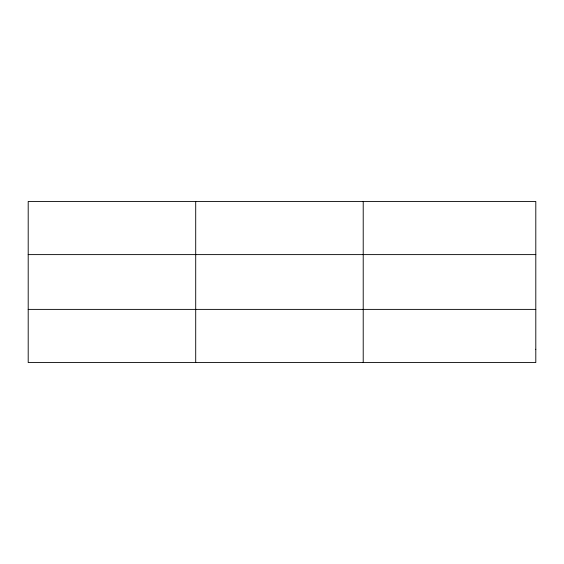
<?xml version="1.0" encoding="UTF-8"?>
<svg xmlns="http://www.w3.org/2000/svg" width="564" height="564" viewBox="0 0 564 564"><rect width="100%" height="100%" fill="white"/><g stroke="black" fill="none" stroke-linecap="round" stroke-linejoin="round"><path stroke-width="0.85" d="M195.708 362.553L195.708 201.447M363.216 362.553L363.216 201.447M28.2 254.611L535.8 254.611M28.2 309.389L535.8 309.389M535.8 349.264L535.8 362.553L28.2 362.553L28.2 201.447L535.8 201.447L535.8 349.264"/></g></svg>
